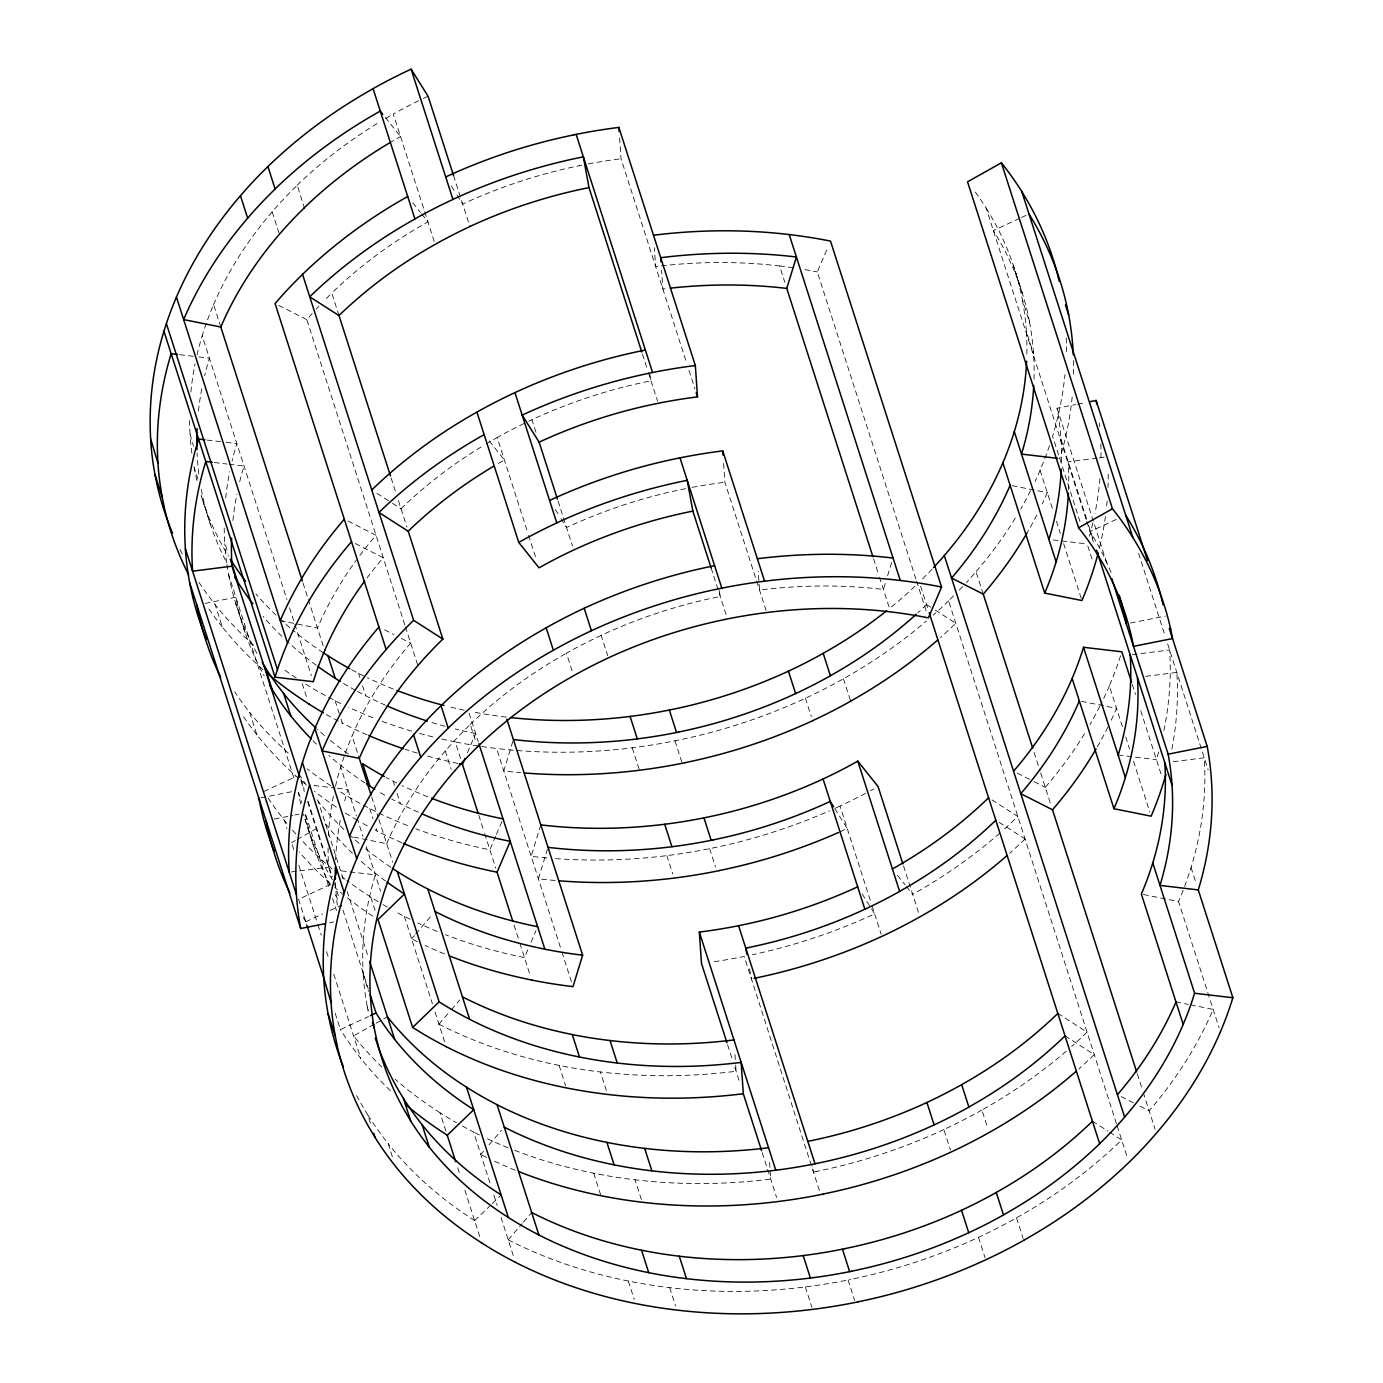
<?xml version="1.0" encoding="UTF-8"?>
<svg xmlns="http://www.w3.org/2000/svg" width="1383" height="1383" viewBox="0 0 1383 1383"><rect width="100%" height="100%" fill="white"/><g stroke="black" fill="none" stroke-linecap="round" stroke-linejoin="round"><path stroke-width="0.75" stroke-dasharray="5 3.75" d="M512.799 741.495L503.775 770.953A489.496 396.506 -17.8 0 0 520.596 772.665M540.805 824.89L531.176 856.319A489.496 396.506 -17.8 0 0 548.014 858.03M538.385 878.793L547.409 849.318M885.224 583.54L883.426 589.435A447.608 362.588 -17.8 0 0 761.705 589.798L759.526 590.074L758.23 571.265M887.627 575.691L891.845 561.947M467.402 752.819L475.631 733.543M495.633 836.266L489.859 849.767A486.73 394.259 -17.8 0 1 415.816 828.78M496.445 834.329L503.049 818.909M527.77 949.879L524.485 957.589A486.73 394.259 -17.8 0 1 445.447 934.718M531.072 942.169L536.016 930.586M915.909 578.993L817.318 271.932L828.037 246.866M411.564 938.815L414.33 935.6M415.713 933.992L432.257 914.682M438.981 1024.181L450.011 1011.301M451.394 1009.694L459.675 1000.047M480.817 1154.477L483.566 1151.244M489.081 1144.813L501.493 1130.343M508.218 1239.825L522.013 1223.748M523.396 1222.14L531.66 1212.493M213.587 304.571A389.263 315.307 -17.8 0 1 272.209 211.824L273.488 210.285A396.696 321.34 -17.8 0 1 295.72 186.74L297.172 185.305L304.381 207.778M404.787 624.822L306.801 319.629L308.115 318.125A396.696 321.34 -17.8 0 1 313.457 312.109M386.687 843.716A389.263 315.307 -17.8 0 1 445.309 750.969L446.605 749.43A396.696 321.34 -17.8 0 1 468.82 725.885L470.272 724.45L476.167 742.827M474.663 1220.636L490.844 1204.991M492.313 1203.573L501.147 1195.033M291.554 842.662L295.322 840.553M297.207 839.498L319.767 826.809M374.274 1024.233L353.581 1035.867A465.812 377.317 -17.8 0 0 381.76 1066.915M376.159 1023.178L381.794 1020.014M383.679 1018.96L387.447 1016.833M1019.634 218.376L993.392 230.581A402.367 325.939 -17.8 0 1 1029.384 321.133M1021.501 217.511L1029.004 214.019M263.946 791.456L295.824 776.658M330.451 884.48L298.572 899.278L307.095 925.815M1116.271 519.403L1090.029 531.591A402.367 325.939 -17.8 0 1 1112.295 575.466M305.781 921.752L322.654 913.904M330.157 910.429L341.411 905.208L368.189 988.62M335.187 1013.307L340.408 1029.574L368.535 1016.522M579.615 165.597L581.794 165.147M685.657 488.631L683.479 489.081A431.703 349.692 -17.8 0 0 566.546 527.528L560.91 518.521M517.156 750.502A489.496 396.506 -17.8 0 0 629.593 748.117L632.238 747.771A481.353 389.92 -17.8 0 0 674.99 740.821L677.618 740.285A472.087 382.417 -17.8 0 0 805.425 698.242A458.62 371.491 -17.8 0 0 843.44 678.742A445.827 361.136 -17.8 0 0 926.333 621.105M555.534 858.618A489.496 396.506 -17.8 0 0 664.203 855.939L666.865 855.61A481.353 389.92 -17.8 0 0 709.617 848.643L712.228 848.107A472.087 382.417 -17.8 0 0 829.575 810.784M816.091 1171.591L813.463 1172.127L812.34 1165.973M508.201 1239.86A486.73 394.259 -17.8 0 0 628.366 1281.038A490.861 397.613 -17.8 0 0 669.666 1287.642A489.496 396.506 -17.8 0 0 802.693 1287.262L805.338 1286.916A481.353 389.92 -17.8 0 0 848.09 1279.966L850.718 1279.431M1061.487 462.06A386.998 313.492 -17.8 0 0 1061.072 441.039L1060.968 439.293A392.513 317.952 -17.8 0 0 1057.061 408.21L1075.559 404.545M1077.616 404.13L1085.845 402.488M205.064 603.403L235.888 597.266L236.216 598.977A402.367 325.939 -17.8 0 0 264.118 675.803M1130.412 623.059L1165.35 616.109M260.92 797.818L291.761 791.681M274.301 819.064L292.798 815.382M294.856 814.967L298.97 814.155M329.482 922.789L333.597 921.977M1097.22 458.084L1068.177 461.766L1068.298 463.512A386.998 313.492 -17.8 0 1 1068.54 489.789M1099.295 457.808L1107.593 456.753M1132.279 654.695L1169.62 649.958L1169.741 652.067A423.215 342.828 -17.8 0 1 1163.414 732.765M1145.712 676.373L1176.829 672.415L1176.95 674.524M291.312 871.947L297.535 871.152M299.592 870.892L328.635 867.21L328.532 865.464A386.998 313.492 -17.8 0 1 328.082 847.969M1173.13 761.739L1204.23 757.78L1204.368 759.889A423.215 342.828 -17.8 0 1 1191.057 867.452A421.262 341.238 -17.8 0 1 1183.865 888.37M657.859 266.314L655.663 266.591L654.366 247.782M665.067 288.788L662.872 289.064L661.575 270.255M179.669 354.688L196.68 356.693M198.806 356.952L209.421 358.197A386.998 313.492 -17.8 0 0 204.632 375.727M207.07 440.053L224.081 442.059M226.207 442.318L236.839 443.563A386.998 313.492 -17.8 0 0 232.033 461.075M1053.155 539.958L1059.534 540.701M1061.66 540.96L1085.05 543.709M214.279 462.527L227.037 464.031M229.163 464.273L244.048 466.036A386.998 313.492 -17.8 0 0 239.259 483.549M1118.155 755.101L1156.413 759.63M313.889 785.509L335.153 788.016M337.279 788.258L347.911 789.52A386.998 313.492 -17.8 0 0 343.987 803.523M341.29 870.875L375.312 874.886A386.998 313.492 -17.8 0 0 363.159 973.286M1012.166 485.658L1047.294 492.694M1081.402 701.319L1116.53 708.355A425.515 344.678 -17.8 0 1 1109.754 723.292M280.282 620.604L317.485 628.072A389.263 315.307 -17.8 0 1 356.33 560.132M1143.43 894.507L1178.558 901.56L1219.08 1027.759M353.668 837.095L386.721 843.716M1175.982 1001.932L1188.377 1004.404M1190.452 1004.819L1213.168 1009.383A425.515 344.678 -17.8 0 1 1149.135 1110.808L1137.95 1105.138M278.796 305.401L306.801 319.629M1017.3 773.114L1032.237 780.704M1034.104 781.654L1045.289 787.342M348.049 521.063L376.038 535.29A389.263 315.307 -17.8 0 0 359.857 555.396M355.258 543.536L383.264 557.764A389.263 315.307 -17.8 0 0 367.065 577.869M384.526 629.835L393.861 634.59M401.329 638.376L410.665 643.13M1121.146 1096.598L1136.083 1104.187M363.867 676.028A445.257 360.669 -17.8 0 1 358.543 673.365L356.814 672.449A437.512 354.411 -17.8 0 1 351.576 669.683M385.529 705.226A445.257 360.669 -17.8 0 1 365.769 695.822L364.023 694.906A437.512 354.411 -17.8 0 1 357.073 691.206M340.875 703.601A486.73 394.259 -17.8 0 1 335.101 700.714L332.992 699.591A477.394 386.704 -17.8 0 1 310.656 687.126L303.534 682.753M418.323 812.253A445.257 360.669 -17.8 0 1 400.378 803.661L398.65 802.728A437.512 354.411 -17.8 0 1 391.683 799.046M375.502 811.423A486.73 394.259 -17.8 0 1 369.728 808.536L367.601 807.43A477.394 386.704 -17.8 0 1 345.266 794.948L338.161 790.575M374.828 829.886L376.954 830.976L375.64 826.896M410.111 919.263A486.73 394.259 -17.8 0 1 404.337 916.359L402.228 915.252A477.394 386.704 -17.8 0 1 394.743 911.276M345.37 813.031L352.492 817.422A477.394 386.704 -17.8 0 0 357.99 820.655M378.112 901.681L370.8 897.152L375.398 911.449M926.541 604.509L933.421 608.935M935.15 610.041L955.791 623.284A445.827 361.136 -17.8 0 1 940.388 637.615M992.009 799.91L1017.819 816.471A445.827 361.136 -17.8 0 1 1002.416 830.82M999.217 822.384L1025.028 838.928M376.954 493.351L390.715 502.167M392.426 503.274L401.035 508.788M1057.805 1013.359L1087.055 1032.133A445.827 361.136 -17.8 0 1 1071.652 1046.482M1065.031 1035.832L1094.281 1054.589A445.827 361.136 -17.8 0 1 1078.861 1068.938M1092.432 1121.198L1107.921 1131.121M1109.633 1132.228L1121.682 1139.955A445.827 361.136 -17.8 0 1 1016.505 1217.818A458.62 371.491 -17.8 0 1 978.507 1237.353A472.087 382.417 -17.8 0 1 850.718 1279.379M385.338 117.451L400.534 136.502M412.739 202.817L420.346 212.342M421.608 213.933L427.935 221.868A407.847 330.364 -17.8 0 0 331.747 293.11M897.498 875.335L905.087 884.861M906.349 886.451L912.694 894.386M489.202 440.935L504.397 459.986A407.847 330.364 -17.8 0 0 496.929 464.308M451.377 186.013L455.906 193.24M457.047 195.038L462.7 204.079A431.703 349.692 -17.8 0 1 579.633 165.632M834.779 808.64L847.243 828.503A472.087 382.417 -17.8 0 1 840.294 831.702M862.197 894.006L874.644 913.869A472.087 382.417 -17.8 0 1 752.438 954.719M555.24 509.497L559.769 516.723M1138.607 553.356L1164.987 635.575M1167.632 643.786L1208.172 770.037M1015.381 271.708L1022.59 294.164M1013.238 265.087L1020.447 287.543M986.131 208.142A402.367 325.939 -17.8 0 1 1022.175 298.676L1029.661 322.861A392.513 317.952 -17.8 0 1 1033.568 353.927L1033.671 355.673A386.998 313.492 -17.8 0 1 1033.983 380.204M1057.061 408.21L1107.178 564.316M1022.435 300.388A392.513 317.952 -17.8 0 1 1026.359 331.471L1033.568 353.927M1060.968 439.293L1087.989 523.414M1088.646 525.471L1093.918 541.911M1086.087 519.317L986.165 208.107A414.209 335.533 -17.8 0 0 974.116 190.405M1086.744 521.356L1093.313 541.808M1080.002 521.616L1052.567 436.146A423.215 342.828 -17.8 0 0 1064.962 374.568M1087.833 546.008L1092.432 560.305M1132.245 684.343L1135.512 694.525M1140.75 710.793L1161.668 775.967M1191.04 867.452L1196.278 883.789M1049.49 445.672A421.262 341.238 -17.8 0 1 1040.068 470.237L1052.515 508.979M1056.439 521.184L1060.346 533.389M1063.613 543.571L1081.904 600.533M1122.408 726.663L1109.322 685.899A421.262 341.238 -17.8 0 0 1121.215 653.71M1125.676 736.845L1129.6 749.05M1133.507 761.255L1149.843 812.115M983.261 594.137L976.052 571.68L968.722 579.978A432.879 350.642 -17.8 0 1 966.337 582.589M1034.086 752.404L1040.016 770.901M1040.673 772.959L1051.201 805.719M1137.327 1073.969L1142.583 1090.34M1143.24 1092.397L1155.064 1129.202M1116.461 1123.705L948.582 600.81L950.346 599.081A432.879 350.642 -17.8 0 0 956.569 592.875M1117.118 1125.727L1127.577 1158.332M920.646 586.133L928.529 610.681M916.566 581.05L926.42 611.753M661.351 265.899A447.608 362.588 -17.8 0 1 779.563 265.968L784.818 282.288M873.555 558.715L878.827 575.103M879.484 577.143L889.321 607.811M843.44 678.742L850.666 701.198M903.548 865.914L919.246 914.82M1066.189 1051.236A445.827 361.136 -17.8 0 1 981.895 1109.996L987.825 1128.424M1016.54 1217.87L1023.109 1238.304M805.407 698.208L811.302 716.584M865.602 793.358A458.62 371.491 -17.8 0 1 840.017 806.03L871.376 903.704M872.033 905.744L881.196 934.286M981.93 1110.048A458.62 371.491 -17.8 0 1 943.88 1129.531L950.449 1149.947M978.507 1237.353L985.059 1257.769M619.601 137.868L621.036 158.768L686.383 362.294M689.011 370.437L694.888 388.744M723.603 463.443L724.899 482.252L766.078 610.508M642.455 354.1L647.728 370.54M648.385 372.597L657.582 401.226M711.139 568.015L726.179 614.847M674.99 740.821L682.199 763.278M709.617 848.643L715.512 867.02M819.376 1190.504L744.227 956.466A481.353 389.92 -17.8 0 1 712.418 961.963M848.09 1279.966L854.642 1300.383M453.555 175.589L469.909 226.535M649.906 374.655L651.03 380.809L648.869 381.259A431.703 349.692 -17.8 0 0 531.919 419.689L536.535 434.02M558.075 501.13L572.458 545.939M719.143 590.316L720.266 596.471L718.105 596.903A431.703 349.692 -17.8 0 0 601.156 635.35L607.742 655.801M632.238 747.771L639.465 770.245M666.865 855.61L672.76 873.987M727.614 1044.805L732.177 1059.05M734.805 1067.192L740.043 1083.511M762.24 1152.661L776.624 1197.471M805.338 1286.916L811.907 1307.35M418.651 100.752A419.671 339.959 -17.8 0 0 393.308 114.046L424.028 209.68M424.667 211.703L434.487 242.284M524.071 423.475A419.671 339.959 -17.8 0 0 497.171 437.529L527.908 533.233M528.565 535.273L536.397 559.683M601.19 635.385A419.671 339.959 -17.8 0 0 566.425 653.191L572.32 671.568M481.733 746.526A490.861 397.613 -17.8 0 0 496.566 748.497L561.256 950M561.913 952.023L571.715 982.552M438.964 1024.198A486.73 394.259 -17.8 0 0 559.112 1065.394A490.861 397.613 -17.8 0 0 600.412 1071.981L606.324 1090.357M514.683 1150.362A486.73 394.259 -17.8 0 0 593.739 1173.216A490.861 397.613 -17.8 0 0 635.039 1179.803L642.248 1202.276M669.666 1287.642L675.561 1306.019M469.079 713.127L478.241 741.668M339.008 315.601L331.799 293.144L330.33 294.562A396.696 321.34 -17.8 0 0 324.573 300.336M391.13 477.965L395.763 492.348M398.39 500.577L406.93 527.182M441.765 739.023A486.73 394.259 -17.8 0 0 455.249 741.893L461.801 762.361M478.777 815.209L483.998 831.477M484.638 833.5L495.771 868.144M514.044 925.071L519.265 941.339M519.922 943.362L530.38 975.966M559.095 1065.429L565.664 1085.845M593.722 1173.251L600.931 1195.707M628.349 1281.073L634.244 1299.467M272.192 211.806L279.401 234.28M405.444 626.862L417.873 665.586M445.291 750.952L451.186 769.328M358.56 673.348L359.874 677.428M362.502 685.605L365.786 695.805M394.501 785.25L393.187 781.17L391.424 780.271A437.512 354.411 -17.8 0 1 386.203 777.505M397.128 793.427L400.396 803.644M220.831 327.045L213.622 304.571A385.494 312.264 -17.8 0 0 206.845 321.824M303.015 583.021L307.614 597.352M308.288 599.392L323.38 646.449M410.682 643.13A389.263 315.307 -17.8 0 0 352.077 735.894L359.321 758.351M371.716 796.971L378.233 817.301M378.89 819.341L392.634 862.11M335.118 700.68L340.356 717.034M341.013 719.074L342.327 723.153L340.201 722.064A477.394 386.704 -17.8 0 1 325.23 713.905M369.745 808.519L373.012 818.736M404.355 916.341L432.447 1003.851M435.057 1011.976L444.877 1042.557M489.945 1182.914L473.591 1132.003L471.465 1130.914A477.394 386.704 -17.8 0 1 458.361 1123.809M493.869 1195.119L497.119 1205.284M501.044 1217.472L514.113 1258.219M206.223 323.553A385.494 312.264 -17.8 0 0 202.212 335.741L286.903 599.531M289.548 607.759L294.164 622.125M294.821 624.182L311.313 675.526M344.108 756.605A385.494 312.264 -17.8 0 0 340.702 767.064L356.399 815.935M357.039 817.975L362.916 836.266M366.184 846.431L380.567 891.222M302.22 683.53L306.801 697.827M445.948 1131.19L440.036 1112.814L449.129 1118.432A477.394 386.704 -17.8 0 0 456.494 1122.754M457.704 1167.788L460.314 1175.913M464.878 1190.141L479.901 1236.972M343.226 879.139L318.211 801.189A414.209 335.533 -17.8 0 1 315.981 798.354M347.202 891.465L368.31 957.243M300.872 778.975L304.139 789.157M308.063 801.362L332.231 876.632M334.185 882.734L338.783 897.031M190.041 434.141L193.43 446.104M224.219 527.978A386.998 313.492 -17.8 0 0 224.686 541.98L228.057 553.926M301.027 781.205L304.312 791.439M307.596 801.673L331.903 877.41M363.141 973.286L368.5 991.369M197.994 479.227L194.069 466.97L194.381 468.681M226.968 564.506A392.513 317.952 -17.8 0 0 228.679 574.792L294.631 780.185M298.572 792.494L301.857 802.71M305.781 814.95L329.31 888.197M332.577 898.38L336.484 910.584M363.245 975.032A392.513 317.952 -17.8 0 0 367.169 1006.115L368.466 1010.195M210.475 524.745L201.14 495.65A402.367 325.939 -17.8 0 0 228.506 556.208M235.75 603.489L245.102 632.567M304.986 819.134L314.339 848.228M198.927 582.347A452.639 366.651 -17.8 0 0 215.108 604.544L222.317 627.018A465.812 377.317 -17.8 0 0 263.946 670.444M298.572 778.283A465.812 377.317 -17.8 0 1 256.892 734.874L249.718 712.383A452.639 366.651 -17.8 0 1 234.643 691.794M268.164 798.008A452.639 366.651 -17.8 0 0 284.345 820.205L286.973 828.365M292.211 844.719L294.199 850.891M298.814 865.274L317.295 922.824M317.952 924.881L321.254 935.15M326.526 951.59L328.514 957.762M333.787 974.202L360.79 1058.323A452.639 366.651 -17.8 0 1 340.408 1029.574M370.437 1123.117L367.809 1114.94A452.639 366.651 -17.8 0 0 388.208 1143.689L392.789 1157.986M1029.332 321.15L1029.661 322.861M367.169 1006.115L367.48 1007.827M228.679 574.792L229.008 576.504A402.367 325.939 -17.8 0 0 257.757 654.885M201.278 489.444L201.607 491.138A402.367 325.939 -17.8 0 0 227.002 563.313M749.551 968.67L751.436 978.939M769.57 1162.377L770.729 1179.094L768.066 1179.422A489.496 396.506 -17.8 0 1 635.056 1179.785M734.961 1054.537L735.531 1062.905M735.67 1064.996L736.102 1071.255L733.457 1071.583A489.496 396.506 -17.8 0 1 600.429 1071.946M1026.359 331.471L1026.463 333.217A386.998 313.492 -17.8 0 1 1026.86 354.221M779.563 265.951A449.181 363.867 -17.8 0 1 796.47 268.25M804.854 269.616A449.181 363.867 -17.8 0 1 817.318 271.932M1183.157 890.254A421.262 341.238 -17.8 0 1 1178.558 901.56M932.194 569.001A396.696 321.34 -17.8 0 1 920.801 580.618M474.715 1220.584A465.812 377.317 -17.8 0 1 388.156 1143.724M508.097 1147.769A486.73 394.259 -17.8 0 1 487.162 1138.658M479.348 1134.907A486.73 394.259 -17.8 0 1 473.574 1132.02M515.323 1170.225A486.73 394.259 -17.8 0 1 494.371 1161.115M486.574 1157.381A486.73 394.259 -17.8 0 1 480.8 1154.494M440.088 1112.762A465.812 377.317 -17.8 0 1 395.227 1079.293M368.12 1011.25A402.367 325.939 -17.8 0 1 367.429 1007.844M367.861 1114.923A440.9 357.142 -17.8 0 1 359.943 1101.594M359.01 1099.9A440.9 357.142 -17.8 0 1 356.261 1094.817M345.335 753.13A385.494 312.264 -17.8 0 1 352.112 735.894M335.499 882.682A386.998 313.492 -17.8 0 0 335.758 887.921L335.844 889.667A392.513 317.952 -17.8 0 0 337.556 907.006M335.568 859.88A386.998 313.492 -17.8 0 1 340.443 819.341M328.428 835.66A386.998 313.492 -17.8 0 1 333.58 795.121M335.481 786.322A386.998 313.492 -17.8 0 1 340.667 767.046M470.22 724.415A407.847 330.364 -17.8 0 1 566.442 653.225M692.157 487.369A441.851 357.92 -17.8 0 1 724.899 482.252M1099.399 422.956A427.606 346.39 -17.8 0 1 1099.779 426.742M390.438 1090.772A465.812 377.317 -17.8 0 1 360.756 1058.358M943.898 1129.565A472.087 382.417 -17.8 0 1 816.091 1171.557M316.188 309.135A396.696 321.34 -17.8 0 1 318.937 306.179M528.79 421.21A419.671 339.959 -17.8 0 1 531.936 419.723M926.593 604.544A407.847 330.364 -17.8 0 1 917.62 612.997M400.984 508.754A407.847 330.364 -17.8 0 1 484.171 445.136M486.021 444.029A407.847 330.364 -17.8 0 1 497.206 437.564M372.788 916.151A465.812 377.317 -17.8 0 1 345.802 896.616M344.194 895.337A465.812 377.317 -17.8 0 1 334.738 887.437M330.139 883.409A465.812 377.317 -17.8 0 1 299.108 851.842M588.311 163.886A441.851 357.92 -17.8 0 1 621.036 158.768M1158.677 751.972A423.215 342.828 -17.8 0 1 1156.43 759.63M1176.933 674.541A423.215 342.828 -17.8 0 1 1171.418 751.384M1025.08 838.98A445.827 361.136 -17.8 0 1 1009.625 853.276M385.546 881.006A426.12 345.18 -17.8 0 1 359.286 859.621M352.492 853.311A426.12 345.18 -17.8 0 1 325.368 823.68M390.87 867.297A426.12 345.18 -17.8 0 1 364.853 848.125M359.079 843.319A426.12 345.18 -17.8 0 1 350.694 835.902M343.952 829.558A426.12 345.18 -17.8 0 1 318.159 801.206M1107.939 726.991A425.515 344.678 -17.8 0 1 1096.079 748.964M305.833 921.735A440.9 357.142 -17.8 0 1 301.771 915.114M337.746 899.123A402.367 325.939 -17.8 0 1 334.219 893.003M330.036 885.241A402.367 325.939 -17.8 0 1 305.401 814.639M999.702 833.206A445.827 361.136 -17.8 0 1 912.642 894.334M444.444 953.907A486.73 394.259 -17.8 0 1 425.134 945.453M417.32 941.719A486.73 394.259 -17.8 0 1 411.546 938.832M370.851 897.1A465.812 377.317 -17.8 0 1 346.787 880.487M345.128 879.242A465.812 377.317 -17.8 0 1 341.843 876.718M332.214 868.956A465.812 377.317 -17.8 0 1 302.618 841.227M295.841 833.88A465.812 377.317 -17.8 0 1 291.899 829.385M286.834 823.369A465.812 377.317 -17.8 0 1 284.293 820.24M962.724 586.478A432.879 350.642 -17.8 0 1 957.797 591.596M948.634 600.844A445.827 361.136 -17.8 0 1 933.179 615.158M1040.102 470.237A425.515 344.678 -17.8 0 1 1035.072 481.457M1030.56 490.723A425.515 344.678 -17.8 0 1 1020.689 509.03M1015.312 518.055A425.515 344.678 -17.8 0 1 976.035 571.663M1109.339 685.899A425.515 344.678 -17.8 0 1 1100.73 704.535M1099.796 706.385A425.515 344.678 -17.8 0 1 1089.925 724.692M1084.549 733.716A425.515 344.678 -17.8 0 1 1045.271 787.325M387.257 907.092A477.394 386.704 -17.8 0 1 379.893 902.771M437.218 931.433A486.73 394.259 -17.8 0 1 417.925 922.997M226.726 562.777A392.513 317.952 -17.8 0 1 224.772 543.726M555.223 880.487A489.496 396.506 -17.8 0 1 538.402 878.758M332.369 879.692A402.367 325.939 -17.8 0 1 303.482 814.138M300.82 804.059A402.367 325.939 -17.8 0 1 298.192 792.182M306.421 785.319A414.209 335.533 -17.8 0 1 299.575 774.912M506.178 717.068A449.181 363.867 -17.8 0 1 472.554 711.882M873.849 788.915A458.62 371.491 -17.8 0 1 870.564 790.696M478.051 745.973A490.861 397.613 -17.8 0 1 455.249 741.928M840.034 806.064A472.087 382.417 -17.8 0 1 834.831 808.45M336.415 807.171A465.812 377.317 -17.8 0 1 314.442 791.353M304.796 783.591A465.812 377.317 -17.8 0 1 300.111 779.614M330.952 785.855A465.812 377.317 -17.8 0 1 307.233 768.879M288.304 753.113A465.812 377.317 -17.8 0 1 249.683 712.401M427.796 796.815A445.257 360.669 -17.8 0 1 402.055 785.596M396.714 782.968A445.257 360.669 -17.8 0 1 393.17 781.188M348.343 754.046A426.12 345.18 -17.8 0 1 330.226 740.303M324.469 735.497A426.12 345.18 -17.8 0 1 317.45 729.325M365.06 782.985A426.12 345.18 -17.8 0 1 328.843 755.516M316.551 744.192A426.12 345.18 -17.8 0 1 312.61 740.303M513.387 750.191A489.496 396.506 -17.8 0 1 496.566 748.462M297.12 185.27A407.847 330.364 -17.8 0 1 380.308 121.635M385.857 118.35A407.847 330.364 -17.8 0 1 393.342 114.08M464.308 710.205A445.257 360.669 -17.8 0 1 447.971 706.471M393.17 688.993A445.257 360.669 -17.8 0 1 367.446 677.756M432.862 736.897A486.73 394.259 -17.8 0 1 418.772 733.18M411.823 731.175A486.73 394.259 -17.8 0 1 381.189 720.941M372.909 717.76A486.73 394.259 -17.8 0 1 348.689 707.335M355.345 690.273A437.512 354.411 -17.8 0 1 343.503 683.444M457.859 763.416A486.73 394.259 -17.8 0 1 425.981 755.654M417.303 753.13A486.73 394.259 -17.8 0 1 405.271 749.327M367.083 734.822A486.73 394.259 -17.8 0 1 342.31 723.171M475.648 733.509A445.257 360.669 -17.8 0 1 455.18 728.945M445.101 726.317A445.257 360.669 -17.8 0 1 431.202 722.272M423.354 98.47A419.671 339.959 -17.8 0 1 428.09 96.24M389.366 143.002A407.847 330.364 -17.8 0 1 400.551 136.554M256.944 734.84A452.639 366.651 -17.8 0 1 241.852 714.268M367.325 825.91A477.394 386.704 -17.8 0 1 359.839 821.727M401.692 842.662A486.73 394.259 -17.8 0 1 376.937 830.993M384.854 795.225A437.512 354.411 -17.8 0 1 378.112 791.283M296.325 678.033A465.812 377.317 -17.8 0 1 282.581 668.525M253.677 645.273A465.812 377.317 -17.8 0 1 215.056 604.578M316.292 665.344A426.12 345.18 -17.8 0 1 288.667 642.715M281.925 636.37A426.12 345.18 -17.8 0 1 263.081 616.386M323.224 652.707A426.12 345.18 -17.8 0 1 292.712 630.078M289.842 627.657A426.12 345.18 -17.8 0 1 281.458 620.258M276.047 615.176A426.12 345.18 -17.8 0 1 255.855 593.912M1108.198 474.058A423.215 342.828 -17.8 0 1 1107.99 487.507M1107.143 500.992A423.215 342.828 -17.8 0 1 1106.4 508.719M1105.432 516.429A423.215 342.828 -17.8 0 1 1099.641 547.27M1100.833 443.926A423.215 342.828 -17.8 0 1 1100.937 459.277M1099.934 478.535A423.215 342.828 -17.8 0 1 1094.973 513.249M1092.881 522.878A423.215 342.828 -17.8 0 1 1089.424 536.31M407.536 825.582A486.73 394.259 -17.8 0 1 378.614 812.945M1066.276 338.022A423.215 342.828 -17.8 0 1 1066.224 355.293M190.059 434.141A386.998 313.492 -17.8 0 1 189.592 420.155M190.871 392.011A386.998 313.492 -17.8 0 1 195.089 363.798M197.008 355.016A386.998 313.492 -17.8 0 1 202.195 335.741M191.874 453.226A392.513 317.952 -17.8 0 1 190.145 435.887M196.956 480.575A402.367 325.939 -17.8 0 1 194.329 468.699M914.924 586.323A407.847 330.364 -17.8 0 1 889.978 608.105M182.279 553.961A440.9 357.142 -17.8 0 1 179.669 548.809M225.671 498.07A386.998 313.492 -17.8 0 1 229.716 471.638M1073.485 360.479A423.215 342.828 -17.8 0 1 1073.433 377.766M1072.171 397.025A423.215 342.828 -17.8 0 1 1059.793 458.603M1047.311 492.711A425.515 344.678 -17.8 0 1 1042.281 503.913M1036.835 515.029A425.515 344.678 -17.8 0 1 1026.843 533.302M198.858 473.971A392.513 317.952 -17.8 0 1 197.371 458.361L197.25 456.615A386.998 313.492 -17.8 0 1 197.095 453.123M198.46 410.941A386.998 313.492 -17.8 0 1 202.298 386.272M222.317 627.018A452.639 366.651 -17.8 0 1 207.225 606.428M232.897 520.544A386.998 313.492 -17.8 0 1 236.925 494.094"/><path stroke-width="1.5" d="M506.835 719.108L582.641 955.186L573.011 986.615A490.861 397.613 -17.8 0 1 531.694 980.063M872.898 556.675L786.771 288.407L796.401 256.996A489.496 396.506 -17.8 0 0 663.373 257.376L660.711 257.705L661.005 261.888M150.643 438.774A423.215 342.828 -17.8 0 1 163.937 331.228L166.375 323.587A421.141 341.134 -17.8 0 1 176.436 297.12A425.515 344.678 -17.8 0 1 240.486 195.695L247.782 187.379A432.879 350.642 -17.8 0 1 266.158 168.277L267.922 166.548A445.827 361.136 -17.8 0 1 373.099 88.685M324.694 650.529A385.494 312.264 -17.8 0 0 313.284 681.698L275.027 677.169L277.447 669.545A421.141 341.134 -17.8 0 1 287.508 643.078A425.515 344.678 -17.8 0 1 351.559 541.652M478.12 813.187L462.458 764.401L464.93 758.61M512.73 921.009L497.067 872.224L510.258 841.365M653.502 235.248L656.147 234.92A489.496 396.506 -17.8 0 1 789.174 234.557A490.861 397.613 -17.8 0 1 830.509 241.091L941.581 587.032L928.391 617.89A449.181 363.867 -17.8 0 0 890.635 611.908A447.608 362.588 -17.8 0 0 768.931 612.254L766.735 612.548A441.851 357.92 -17.8 0 0 727.493 618.927L725.314 619.377M1026.635 361.257A386.998 313.492 -17.8 0 1 1014.309 431.617A385.494 312.264 -17.8 0 1 1002.882 462.786A389.263 315.307 -17.8 0 1 944.295 555.534L943.016 557.072A396.696 321.34 -17.8 0 1 933.577 567.531M1183.226 1024.405A389.263 315.307 -17.8 0 1 1124.604 1117.153L1123.324 1118.674A396.696 321.34 -17.8 0 1 1101.11 1142.237L1099.641 1143.655L929.186 612.738M382.797 114.27L380.273 111.089A445.827 361.136 -17.8 0 0 275.079 188.97L273.367 190.75A432.879 350.642 -17.8 0 0 255.008 209.836L247.661 218.151L240.452 195.677M304.381 207.778L302.929 209.196A396.696 321.34 -17.8 0 0 280.714 232.759L279.401 234.28A389.263 315.307 -17.8 0 0 220.796 327.028L302.358 580.964M302.549 274.37L300.768 276.099A432.879 350.642 -17.8 0 0 282.409 295.201L275.061 303.517L386.134 649.457L393.481 641.159A432.879 350.642 -17.8 0 1 411.84 622.056L413.621 620.327L302.549 274.37A445.827 361.136 -17.8 0 1 407.708 196.507M378.994 512.505L408.244 531.262L442.871 639.084L441.402 640.519A396.696 321.34 -17.8 0 0 419.187 664.065L417.873 665.586A389.263 315.307 -17.8 0 0 359.286 758.351L371.059 794.948M441.021 705.693L439.258 707.422A432.879 350.642 -17.8 0 0 420.881 726.524L413.552 734.822L420.76 757.296L428.108 748.981A432.879 350.642 -17.8 0 1 446.467 729.878L448.23 728.149L441.021 705.693A445.827 361.136 -17.8 0 1 546.199 627.83M477.481 746.924L476.029 748.341A396.696 321.34 -17.8 0 0 453.814 771.904L452.5 773.408A389.263 315.307 -17.8 0 0 393.896 866.173A385.494 312.264 -17.8 0 0 382.521 897.342A386.998 313.492 -17.8 0 0 370.367 995.76L370.471 997.506A392.513 317.952 -17.8 0 0 374.378 1028.589L374.707 1030.283A402.367 325.939 -17.8 0 0 410.699 1120.835M446.19 1046.637L444.064 1045.548A477.394 386.704 -17.8 0 1 421.729 1033.066L412.635 1027.448L439.12 1001.828L397.284 871.549A426.12 345.18 -17.8 0 1 392.478 868.351M1001.396 162.814L1112.468 508.771A452.639 366.651 -17.8 0 1 1132.867 537.503L1021.795 191.563A452.639 366.651 -17.8 0 0 1001.396 162.814L967.547 181.83L1078.619 527.787A414.209 335.533 -17.8 0 1 1097.255 554.064M1078.619 527.787L1112.468 508.771M370.402 1015.641L376.02 1013.03A414.209 335.533 -17.8 0 0 394.656 1039.307L369.624 961.341M573.513 134.912L576.141 134.376A481.353 389.92 -17.8 0 1 618.875 127.409L695.338 365.544L697.499 396.886A441.851 357.92 -17.8 0 0 658.239 403.266L656.078 403.715A431.703 349.692 -17.8 0 0 539.128 442.162L522.169 415.107A472.087 382.417 -17.8 0 1 649.975 373.082L652.586 372.494A481.353 389.92 -17.8 0 1 695.338 365.544M641.798 352.043L589.002 187.621L586.841 188.053A431.703 349.692 -17.8 0 0 469.892 226.501M645.377 350.037L642.749 350.573A472.087 382.417 -17.8 0 0 514.943 392.599A458.62 371.491 -17.8 0 0 476.91 412.117A445.827 361.136 -17.8 0 0 371.733 489.997M941.581 587.032A490.861 397.613 -17.8 0 0 900.264 580.48A489.496 396.506 -17.8 0 0 767.219 580.86L764.574 581.188L722.739 450.893A481.353 389.92 -17.8 0 0 680.004 457.859L677.376 458.395A472.087 382.417 -17.8 0 0 549.57 500.439M711.139 568.015L692.866 511.105L690.705 511.537A431.703 349.692 -17.8 0 0 573.755 549.985A419.671 339.959 -17.8 0 0 539.007 567.825L518.746 542.413L476.928 412.117M714.613 565.682L711.986 566.217A472.087 382.417 -17.8 0 0 584.179 608.261A458.62 371.491 -17.8 0 0 546.164 627.778L553.373 650.235A445.827 361.136 -17.8 0 0 448.178 728.115M764.574 581.188A481.353 389.92 -17.8 0 0 721.822 588.155L719.195 588.691A472.087 382.417 -17.8 0 0 591.388 630.734A458.62 371.491 -17.8 0 0 553.373 650.235M510.448 717.535A447.608 362.588 -17.8 0 0 627.899 716.705L630.078 716.429A441.851 357.92 -17.8 0 0 669.337 710.032L671.498 709.6A431.703 349.692 -17.8 0 0 788.448 671.153A419.671 339.959 -17.8 0 0 823.196 653.329A407.847 330.364 -17.8 0 0 886.71 610.733M513.404 739.525A447.608 362.588 -17.8 0 0 635.108 739.179L637.304 738.885A441.851 357.92 -17.8 0 0 676.546 732.506L678.707 732.056M684.827 762.742L682.199 763.278A481.353 389.92 -17.8 0 1 639.465 770.245L636.802 770.573A489.496 396.506 -17.8 0 1 524.364 772.976M540.805 824.89A447.608 362.588 -17.8 0 0 662.509 824.527L664.704 824.251A441.851 357.92 -17.8 0 0 703.947 817.872L706.125 817.422A431.703 349.692 -17.8 0 0 823.058 778.992A419.671 339.959 -17.8 0 0 857.806 761.151L878.067 786.564L902.892 863.874M548.014 847.347A447.608 362.588 -17.8 0 0 669.735 847.001L671.913 846.724A441.851 357.92 -17.8 0 0 711.173 840.328L713.334 839.896M719.454 870.581L716.826 871.117A481.353 389.92 -17.8 0 1 674.074 878.067L671.429 878.395A489.496 396.506 -17.8 0 1 558.974 880.798M726.957 1042.782L701.492 963.432L699.331 932.09A441.851 357.92 -17.8 0 0 738.574 925.694L740.735 925.262A431.703 349.692 -17.8 0 0 857.685 886.814M747.961 947.718L745.783 948.15L746.924 954.322M807.81 1141.355L809.989 1140.906A431.703 349.692 -17.8 0 0 926.921 1102.476A419.671 339.959 -17.8 0 0 961.669 1084.635A407.847 330.364 -17.8 0 0 1057.857 1013.393M768.568 1147.734L766.372 1148.011A447.608 362.588 -17.8 0 1 644.668 1148.374A449.181 363.867 -17.8 0 1 606.895 1142.393L614.121 1164.849A449.181 363.867 -17.8 0 0 651.877 1170.848A447.608 362.588 -17.8 0 0 773.581 1170.485L775.777 1170.208A441.851 357.92 -17.8 0 0 815.019 1163.812L817.197 1163.38M823.317 1194.065L820.689 1194.601A481.353 389.92 -17.8 0 1 777.938 1201.55L775.293 1201.879A489.496 396.506 -17.8 0 1 642.265 1202.242A490.861 397.613 -17.8 0 1 600.931 1195.707A486.73 394.259 -17.8 0 1 518.608 1171.539M851.807 1271.202L849.646 1271.651A441.851 357.92 -17.8 0 1 810.403 1278.03L808.208 1278.307A447.608 362.588 -17.8 0 1 686.504 1278.67A449.181 363.867 -17.8 0 1 648.731 1272.688L641.522 1250.215A449.181 363.867 -17.8 0 0 679.278 1256.213A447.608 362.588 -17.8 0 0 800.999 1255.85L803.177 1255.574A441.851 357.92 -17.8 0 0 842.437 1249.177L844.598 1248.745M857.927 1301.887L855.299 1302.423A481.353 389.92 -17.8 0 1 812.564 1309.39L809.902 1309.701A489.496 396.506 -17.8 0 1 676.875 1310.081A490.861 397.613 -17.8 0 1 635.558 1303.547A486.73 394.259 -17.8 0 1 515.41 1262.316M1089.942 401.675L1096.114 400.448L1147.544 560.651M1111.794 578.682L1168.134 754.167L1207.186 746.405A427.606 346.39 -17.8 0 1 1211.439 780.254L1211.577 782.363A423.215 342.828 -17.8 0 1 1198.266 889.926L1232.875 997.748A421.262 341.238 -17.8 0 1 1220.394 1031.839M204.943 439.811L198.564 439.051A423.215 342.828 -17.8 0 0 185.253 546.613L185.374 548.723A427.606 346.39 -17.8 0 0 189.627 582.571L300.699 928.529L325.368 923.619M299.696 777.108L231.981 566.183L192.583 571.179L192.462 569.07A423.215 342.828 -17.8 0 1 205.773 461.507L212.152 462.268M757.365 558.732L760.01 558.404A489.496 396.506 -17.8 0 1 893.038 558.041M733.941 1039.912L731.763 1040.189A447.608 362.588 -17.8 0 1 610.041 1040.535A449.181 363.867 -17.8 0 1 572.285 1034.57L579.494 1057.027A449.181 363.867 -17.8 0 0 617.25 1063.026A447.608 362.588 -17.8 0 0 738.971 1062.663L741.15 1062.386L743.311 1093.728L761.584 1150.639M743.311 1093.728L740.666 1094.057A489.496 396.506 -17.8 0 1 607.638 1094.42A490.861 397.613 -17.8 0 1 566.321 1087.885A486.73 394.259 -17.8 0 1 446.173 1046.654M177.543 354.446L171.164 353.685A423.215 342.828 -17.8 0 0 157.852 461.248L157.973 463.357A427.606 346.39 -17.8 0 0 162.226 497.206L164.145 506.61M1057.649 458.343L1021.501 454.091A386.998 313.492 -17.8 0 0 1033.758 385.477M1165.886 774.445A423.215 342.828 -17.8 0 1 1163.639 782.087A421.262 341.238 -17.8 0 1 1151.14 816.195L1113.955 808.727L1072.119 678.448A385.494 312.264 -17.8 0 0 1083.529 647.279L1121.803 651.791L1131.605 682.32M1198.248 889.926L1159.974 885.397A386.998 313.492 -17.8 0 0 1172.144 786.996L1172.041 785.25A392.513 317.952 -17.8 0 0 1168.134 754.167M1164.832 762.794L1164.935 764.522A386.998 313.492 -17.8 0 1 1152.782 862.94L1194.601 993.236L1232.875 997.748M220.831 327.045L183.645 319.594A425.515 344.678 -17.8 0 1 247.695 218.168M1002.882 462.786L1044.718 593.082L1081.904 600.533A421.262 341.238 -17.8 0 0 1094.385 566.425A423.215 342.828 -17.8 0 0 1098.188 553.027M359.321 758.351L322.118 750.9A425.515 344.678 -17.8 0 1 386.168 649.474M1032.755 748.289L983.261 594.137L951.539 578.025A389.263 315.307 -17.8 0 0 1010.126 485.26M537.676 926.714A445.257 360.669 -17.8 0 1 427.796 889.027L426.05 888.093A437.512 354.411 -17.8 0 1 398.926 872.587L397.284 871.549M579.512 1057.01A445.257 360.669 -17.8 0 1 469.632 1019.323L467.886 1018.389A437.512 354.411 -17.8 0 1 440.745 1002.865L439.12 1001.828M606.912 1142.375A445.257 360.669 -17.8 0 1 497.033 1104.689L495.287 1103.755A437.512 354.411 -17.8 0 1 468.163 1088.231L466.52 1087.194A426.12 345.18 -17.8 0 1 387.396 1016.868M648.748 1272.654A445.257 360.669 -17.8 0 1 538.869 1234.967L537.123 1234.051A437.512 354.411 -17.8 0 1 509.999 1218.527L508.356 1217.489A426.12 345.18 -17.8 0 1 429.231 1147.164M515.427 1262.299L513.3 1261.21A477.394 386.704 -17.8 0 1 490.965 1248.728L481.872 1243.092M323.224 652.707A426.12 345.18 -17.8 0 0 328.099 655.836L329.673 656.925A437.512 354.411 -17.8 0 0 349.847 668.75M308.772 703.947L317.865 709.583A477.394 386.704 -17.8 0 0 323.38 712.833M366.685 784.04A426.12 345.18 -17.8 0 0 369.918 786.132L371.508 787.221A437.512 354.411 -17.8 0 0 374.81 789.261M309.757 296.844L339.008 315.601L390.473 475.908M413.621 620.327L442.871 639.084M309.706 296.809A445.827 361.136 -17.8 0 1 414.935 218.981L373.064 88.633A458.62 371.491 -17.8 0 1 411.097 69.15L428.09 96.24L453.555 175.589M833.655 806.825L830.249 801.414A431.703 349.692 -17.8 0 1 713.334 839.844M1065.429 304.865L1068.713 315.082A427.606 346.39 -17.8 0 1 1072.966 348.931L1073.104 351.04A423.215 342.828 -17.8 0 1 1073.277 354.809M1169.292 628.366L1207.186 746.405M1096.563 550.14L1172.041 785.25M1014.292 431.617L1056.128 561.913A385.494 312.264 -17.8 0 1 1044.718 593.082M1083.529 647.279L1125.364 777.574A385.494 312.264 -17.8 0 1 1113.955 808.727M1136.67 1071.911L1052.515 809.798L1020.775 793.669A389.263 315.307 -17.8 0 0 1079.362 700.904M944.312 555.551L1124.638 1117.17M789.192 234.522L900.264 580.48M823.196 653.312L830.405 675.786A419.671 339.959 -17.8 0 1 795.64 693.574A431.703 349.692 -17.8 0 1 678.707 732.022M857.806 761.151L899.641 891.447A419.671 339.959 -17.8 0 1 864.876 909.236A431.703 349.692 -17.8 0 1 747.944 947.683M961.669 1084.635L968.878 1107.091A419.671 339.959 -17.8 0 1 934.113 1124.898A431.703 349.692 -17.8 0 1 817.18 1163.328M1092.484 1121.233A407.847 330.364 -17.8 0 1 996.261 1192.423L1003.505 1214.931A419.671 339.959 -17.8 0 1 968.74 1232.72A431.703 349.692 -17.8 0 1 851.807 1271.167M788.414 671.118L795.64 693.574M823.041 778.94L864.876 909.236M926.904 1102.441L934.113 1124.898M996.296 1192.457A419.671 339.959 -17.8 0 1 961.513 1210.263L968.74 1232.72M696.185 392.824L697.499 396.886M576.141 134.376L652.586 372.494M680.004 457.859L721.822 588.155M669.337 710.032L676.546 732.506M703.947 817.872L711.173 840.328M738.574 925.694L815.019 1163.812M842.437 1249.177L849.646 1271.651M630.078 716.429L637.304 738.885M664.704 824.251L671.913 846.724M699.331 932.09L775.777 1170.208M803.177 1255.574L810.403 1278.03M539.163 442.197L557.435 499.107M411.097 69.15L452.933 199.446A458.62 371.491 -17.8 0 0 414.883 218.912M514.96 392.634L556.796 522.93A458.62 371.491 -17.8 0 0 518.746 542.413M584.196 608.295L591.423 630.752M610.041 1040.552L617.25 1063.026M644.668 1148.391L651.877 1170.848M679.278 1256.213L686.487 1278.67M478.898 743.708L544.867 949.205A449.181 363.867 -17.8 0 0 582.641 955.186M267.922 166.548L275.131 189.004M427.814 889.01L469.632 1019.288M497.05 1104.654L538.886 1234.95M328.048 655.888L335.256 678.344L336.899 679.381A437.512 354.411 -17.8 0 0 340.183 681.439M369.883 786.184L362.674 763.71L364.299 764.747A437.512 354.411 -17.8 0 0 384.474 776.572M466.52 1087.194L508.356 1217.489M412.635 1027.448L378.008 919.609L404.493 894.006A426.12 345.18 -17.8 0 1 387.084 882.112M455.733 1161.685L447.262 1135.27L473.747 1109.667A426.12 345.18 -17.8 0 1 394.604 1039.342M176.436 297.12L287.508 643.078M378.959 627.018A425.515 344.678 -17.8 0 0 314.875 728.426L356.745 858.739A421.262 341.238 -17.8 0 0 344.263 892.83A423.215 342.828 -17.8 0 0 330.952 1000.393M166.375 323.587L277.447 669.545M264.948 667.09A414.209 335.533 -17.8 0 0 283.584 693.35L290.793 715.824A414.209 335.533 -17.8 0 1 272.157 689.547L264.948 667.073A402.367 325.939 -17.8 0 1 262.217 662.526M403.438 1098.396A414.209 335.533 -17.8 0 0 422.074 1124.673L429.283 1147.129A414.209 335.533 -17.8 0 1 410.647 1120.87L403.438 1098.396A402.367 325.939 -17.8 0 1 376.919 1043.076M163.937 331.228L275.027 677.169M344.263 892.83L302.428 762.534A421.262 341.238 -17.8 0 1 314.909 728.443M252.847 603.731A414.209 335.533 -17.8 0 1 237.548 581.724L230.339 559.251A414.209 335.533 -17.8 0 0 245.638 581.258M370.143 994.723L376.02 1013.03M372.407 1022.452L374.378 1028.589M307.095 925.815L324.071 978.715M373.721 1133.317L375.018 1137.414M150.626 438.774L157.973 463.357M185.374 548.723L296.446 894.68A427.606 346.39 -17.8 0 0 300.699 928.529M337.037 870.356A423.215 342.828 -17.8 0 0 323.743 977.919L331.073 1002.502A427.606 346.39 -17.8 0 0 335.326 1036.351L337.245 1045.755M150.747 440.9A427.606 346.39 -17.8 0 0 155.017 474.749L162.226 497.206M323.847 980.028A427.606 346.39 -17.8 0 0 328.117 1013.877L335.326 1036.351M1170.658 629.179L1172.559 638.566L1133.524 646.345L1133.196 644.634A402.367 325.939 -17.8 0 0 1097.203 554.082M1068.713 315.082L1066.794 305.678A440.9 357.142 -17.8 0 0 1028.969 214.054M1126.298 623.871L1125.969 622.16A402.367 325.939 -17.8 0 0 1119.245 595.191M328.117 1013.877L330.036 1023.282A440.9 357.142 -17.8 0 0 343.451 1066.933M266.089 820.689L268.008 830.094A440.9 357.142 -17.8 0 0 289.911 893.02M258.863 798.233L260.782 807.62A440.9 357.142 -17.8 0 0 274.214 851.271M196.835 605.028L198.754 614.432A440.9 357.142 -17.8 0 0 220.658 677.376M189.627 582.571L191.546 591.976A440.9 357.142 -17.8 0 0 206.395 639.171M155.017 474.749L156.936 484.136A440.9 357.142 -17.8 0 0 172.512 533.095M692.866 511.105L687.213 480.316L684.585 480.852A472.087 382.417 -17.8 0 0 556.779 522.895M589.002 187.621L583.349 156.832L580.722 157.368A472.087 382.417 -17.8 0 0 452.915 199.411M722.739 450.893L723.032 455.076M618.875 127.409L619.169 131.592M1137.431 677.428L1137.535 679.157A386.998 313.492 -17.8 0 1 1125.382 777.574M1130.205 654.954L1130.326 656.7A386.998 313.492 -17.8 0 1 1118.173 755.101M330.935 1000.393L331.073 1002.502M296.446 894.68L296.308 892.554A423.215 342.828 -17.8 0 1 309.619 785.008M289.237 872.206L289.099 870.097A423.215 342.828 -17.8 0 1 302.41 762.534M231.981 566.183L231.877 564.437A386.998 313.492 -17.8 0 1 231.635 538.16M477.446 746.889A407.847 330.364 -17.8 0 1 573.651 675.699A419.671 339.959 -17.8 0 1 608.399 657.859A431.703 349.692 -17.8 0 1 725.314 619.411M1194.601 993.236A385.494 312.264 -17.8 0 1 1183.191 1024.388L1141.355 894.092A385.494 312.264 -17.8 0 0 1152.765 862.94M1099.692 1143.689A407.847 330.364 -17.8 0 1 1003.47 1214.879M481.924 1243.04A465.812 377.317 -17.8 0 1 395.365 1166.18A452.639 366.651 -17.8 0 1 375.018 1137.414M375.07 1137.379A440.9 357.142 -17.8 0 1 337.193 1045.755M356.71 858.722A425.515 344.678 -17.8 0 1 420.795 757.314M1220.411 1031.856A425.515 344.678 -17.8 0 1 1156.344 1133.265L1149.031 1141.597A432.879 350.642 -17.8 0 1 1130.672 1160.7L1128.891 1162.429A445.827 361.136 -17.8 0 1 1023.714 1240.292M1023.766 1240.344A458.62 371.491 -17.8 0 1 985.716 1259.809A472.087 382.417 -17.8 0 1 857.927 1301.852M670.323 288.165A447.608 362.588 -17.8 0 1 786.771 288.425M1176.017 1001.932A389.263 315.307 -17.8 0 1 1117.395 1094.679M641.539 1250.197A445.257 360.669 -17.8 0 1 531.66 1212.511M961.548 1210.298A431.703 349.692 -17.8 0 1 844.598 1248.693M501.199 1194.981A426.12 345.18 -17.8 0 1 422.022 1124.69M614.121 1164.832A445.257 360.669 -17.8 0 1 504.242 1127.145M447.297 1135.218A465.812 377.317 -17.8 0 1 405.53 1104.429M376.366 1041.434A402.367 325.939 -17.8 0 1 375.26 1038.114M349.501 836.266A425.515 344.678 -17.8 0 1 413.586 734.84M1096.114 400.448A427.606 346.39 -17.8 0 1 1096.788 404.164M823.3 1194.013A472.087 382.417 -17.8 0 0 951.106 1152.022A458.62 371.491 -17.8 0 0 989.139 1132.521A445.827 361.136 -17.8 0 0 1076.147 1071.324M280.265 620.604A425.515 344.678 -17.8 0 1 344.332 519.178M1065.066 1035.867A407.847 330.364 -17.8 0 1 968.843 1107.057M378.942 512.453A445.827 361.136 -17.8 0 1 484.171 434.625M1072.153 678.448A389.263 315.307 -17.8 0 1 1013.532 771.195M988.62 797.749A407.847 330.364 -17.8 0 1 892.398 868.939M995.829 820.205A407.847 330.364 -17.8 0 1 899.607 891.395M335.377 879.19A386.998 313.492 -17.8 0 1 335.326 866.916M408.192 531.228A407.847 330.364 -17.8 0 1 493.23 466.486M1132.815 537.538A440.9 357.142 -17.8 0 1 1170.692 629.161M1125.606 515.064A440.9 357.142 -17.8 0 1 1163.068 604.838M544.885 949.17A445.257 360.669 -17.8 0 1 435.005 911.483M754.063 978.351A472.087 382.417 -17.8 0 0 881.87 936.36A458.62 371.491 -17.8 0 0 919.902 916.86A445.827 361.136 -17.8 0 0 1006.91 855.679M1096.079 748.964A425.515 344.678 -17.8 0 1 1052.48 809.781M531.712 980.028A486.73 394.259 -17.8 0 1 449.354 955.878M1026.843 533.302A425.515 344.678 -17.8 0 1 983.244 594.137M572.285 1034.536A445.257 360.669 -17.8 0 1 462.406 996.849M324.659 650.529A389.263 315.307 -17.8 0 1 364.714 581.016M338.956 315.566A407.847 330.364 -17.8 0 1 435.178 244.376A419.671 339.959 -17.8 0 1 469.909 226.535M1021.743 191.58A440.9 357.142 -17.8 0 1 1059.205 281.354M503.049 818.874A445.257 360.669 -17.8 0 1 431.565 798.285M838.547 832.48A472.087 382.417 -17.8 0 1 719.437 870.529M1068.385 493.316A386.998 313.492 -17.8 0 1 1056.145 561.913M1061.262 469.079A386.998 313.492 -17.8 0 1 1048.936 539.456M311.313 738.989A426.12 345.18 -17.8 0 1 290.741 715.841M316.085 728.08A426.12 345.18 -17.8 0 1 283.532 693.384M812.634 720.716A472.087 382.417 -17.8 0 1 684.827 762.707M850.666 701.198A458.62 371.491 -17.8 0 1 812.616 720.681M308.824 703.895A465.812 377.317 -17.8 0 1 267.057 673.123M304.329 207.744A407.847 330.364 -17.8 0 1 389.366 143.002M335.308 678.31A426.12 345.18 -17.8 0 1 317.831 666.468M497.085 872.189A486.73 394.259 -17.8 0 1 403.317 843.353M510.258 841.348A445.257 360.669 -17.8 0 1 421.988 813.861M272.209 689.512A402.367 325.939 -17.8 0 1 269.426 684.983M462.475 764.367A486.73 394.259 -17.8 0 1 459.398 763.744M403.559 748.773A486.73 394.259 -17.8 0 1 368.691 735.514M443.926 705.451A445.257 360.669 -17.8 0 1 396.956 690.463M445.706 176.938A472.087 382.417 -17.8 0 1 573.513 134.946M427.278 721.044A445.257 360.669 -17.8 0 1 387.361 706.039M916.099 614.38A407.847 330.364 -17.8 0 1 830.37 675.734M196.939 449.631A386.998 313.492 -17.8 0 1 197.078 428.574M188.607 574.706A440.9 357.142 -17.8 0 1 164.093 506.61M937.674 640.018A445.827 361.136 -17.8 0 1 850.614 701.146M237.599 581.69A402.367 325.939 -17.8 0 1 234.799 577.16"/></g></svg>
